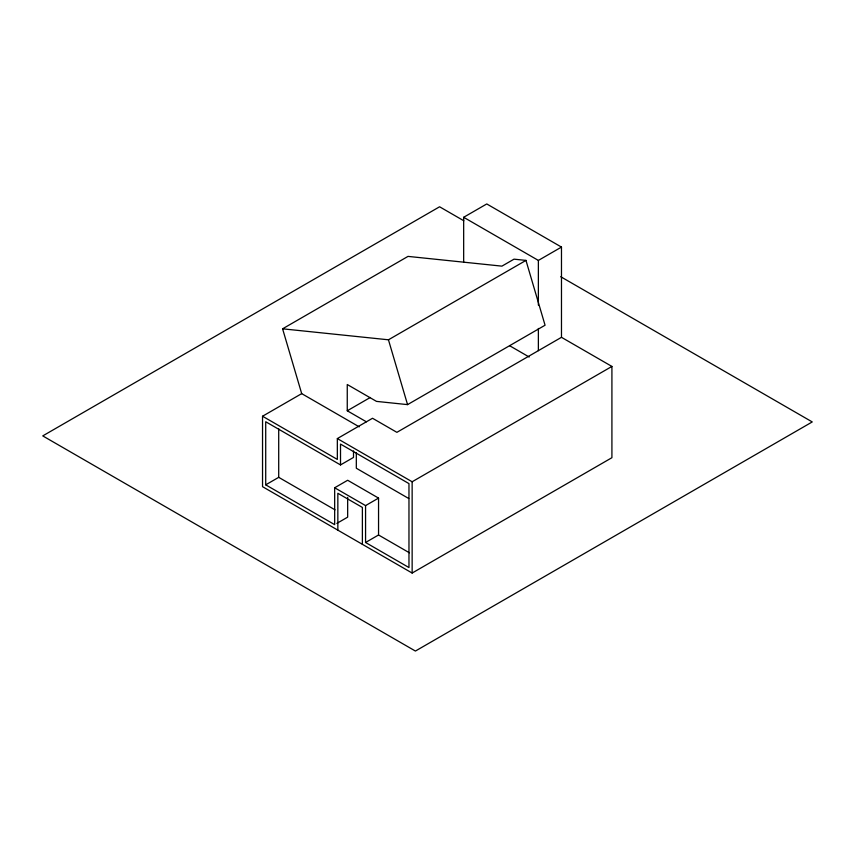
<?xml version="1.0" encoding="UTF-8"?>
<svg xmlns="http://www.w3.org/2000/svg" width="855" height="855" viewBox="0 0 855 855"><rect width="100%" height="100%" fill="white"/><g stroke="black" fill="none" stroke-linecap="round" stroke-linejoin="round"><path stroke-width="1.28" d="M463.666 262.41L463.666 217.288L486.762 203.95L561.479 247.084L561.479 337.319L396.891 432.341L372.524 418.266L337.34 438.583L337.34 459.424L262.538 416.235L262.538 486.677L412.142 573.042L611.913 457.703L611.913 366.432L561.479 337.319M359.239 426.848L301.697 393.631L282.588 328.812L408.017 256.393L501.917 266.14L514.015 259.161L525.964 260.401L545.062 325.221L407.557 404.618L376.499 401.39L347.258 384.515L347.258 410.774L366.378 421.804M282.588 328.812L388.448 339.798L525.964 260.401M262.538 416.235L301.697 393.631M463.666 217.288L538.372 260.422L561.479 247.084M347.258 410.774L370.279 397.479M353.51 450.916L353.51 457.425L340.514 464.928L265.713 421.739L265.713 484.838L278.709 477.336L335.021 509.847M265.713 484.838L334.668 524.649L334.668 487.767L347.664 480.264L378.551 498.102L378.551 534.984L409.395 552.79M334.668 487.767L365.566 505.604L378.551 498.102M336.827 523.399L347.664 517.147L347.664 497.386M337.34 438.583L412.142 481.771L611.913 366.432M365.566 505.604L365.566 542.487L378.551 534.984M463.816 220.772L439.588 206.782L42.75 435.9L415.412 651.05L812.25 421.932L560.73 276.721M509.644 345.73L529.181 357.016M408.743 498.508L356.321 468.241L356.321 452.648M365.566 542.487L408.968 567.549L408.968 483.609L340.514 444.087L340.514 464.928M388.448 339.798L407.557 404.618M538.372 260.422L538.372 305.107M538.372 328.448L538.372 350.646M412.142 481.771L412.142 573.042M362.381 544.325L362.381 507.432L337.843 493.271L337.843 530.153M278.709 428.697L278.709 477.336"/></g></svg>
